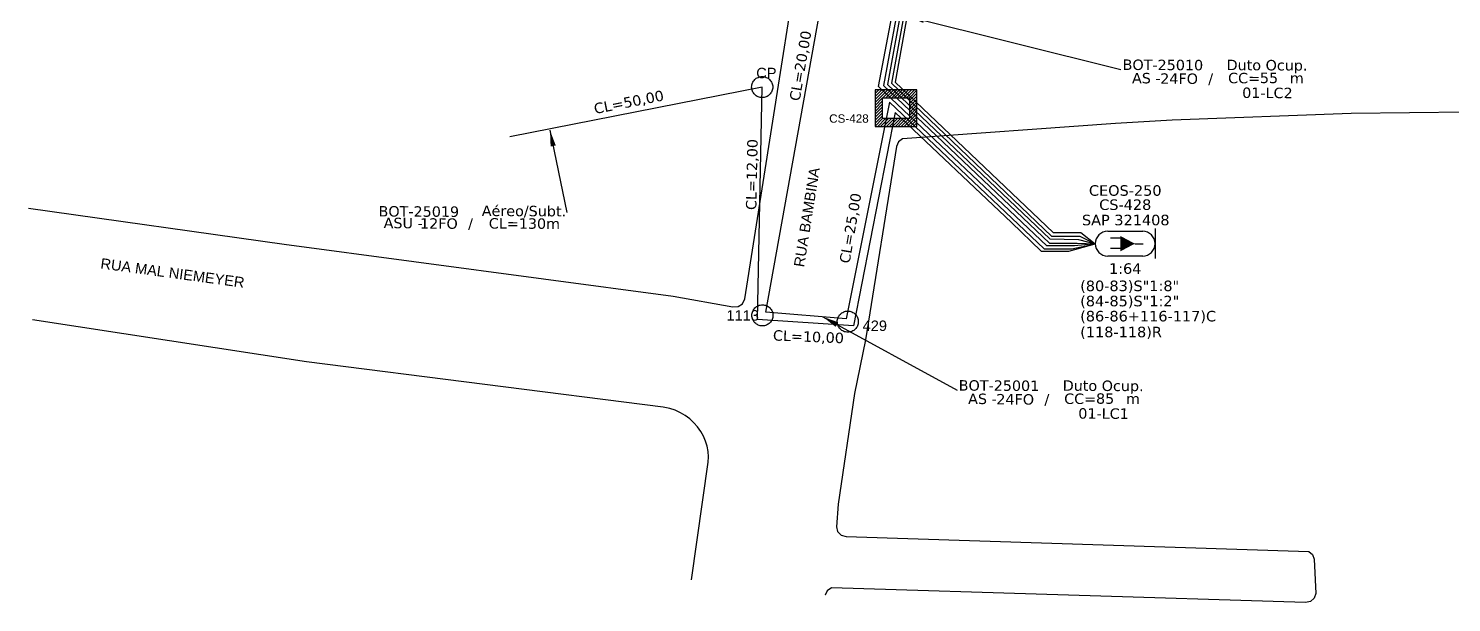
# Model space of a CAD drawing. Extents: x -89 to 749, y 705 to 1299.
# Drawn here: x 446.6 to 623.8, y 1038.9 to 1110.4 of the extents above; entities that cross this region are included whole.
import ezdxf
from ezdxf.enums import TextEntityAlignment as Align

# ---------------------------------------------------------------- set-up
doc = ezdxf.new("R2010")
doc.units = 0
doc.linetypes.add('PHANTOM2', pattern=[1.25, 0.625, -0.125, 0.125, -0.125, 0.125, -0.125])
for name, color, linetype in [('10.1-Caixas Subterrâneas', 5, 'Continuous'), ('20.4-CEOS', 1, 'Continuous'), ('CAP a instalar', 1, 'Continuous'), ('celulas gpon', 7, 'Continuous'), ('label_cabos', 7, 'Continuous'), ('Legenda', 1, 'Continuous'), ('QUADRA', 7, 'Continuous')]:
    doc.layers.add(name, color=color, linetype=linetype)
doc.layers.add('EXTRA', color=50, linetype='Continuous', plot=False)
doc.layers.add('Segmento Logradouro Texto', color=7, linetype='Continuous', lineweight=0)
doc.styles.add('ARIAL', font='arial.ttf')
doc.styles.add('DIGICADE', font='arial.ttf')
doc.styles.add('siredit', font='verdana.ttf')
doc.styles.get("Standard").update_dxf_attribs({"font": 'arial.ttf'})
doc.linetypes.add('FENCELINE1', pattern='A,0.25,-0.1,[133,ltypeshp.shx,S=0.1,R=0,X=-0.1,Y=0],-0.1,1', length=1.45)
doc.dimstyles.new('CC', dxfattribs={"dimtxt": 1, "dimasz": 2, "dimexe": 0.18, "dimexo": 0.0625, "dimgap": 0.09, "dimtad": 0, "dimdec": 0, "dimrnd": 1, "dimzin": 0, "dimdsep": 46, "dimtxsty": 'siredit', "dimblk": 'NONE', "dimcen": 0, "dimse1": 1, "dimse2": 1, "dimsd1": 1, "dimsd2": 1, "dimclrt": 7, "dimadec": 0, "dimazin": 0, "dimtfac": 1, "dimtdec": 0, "dimtofl": 0, "dimtmove": 0, "dimatfit": 3, "dimfxl": 0, "dimtolj": 1, "dimtzin": 0, "dimarcsym": 0})

# ---------------------------------------------------------------- blocks, each defined once
blk = doc.blocks.new('*X65')
at = {"color": 0, "linetype": 'Continuous'}
for p, q in [((-1.25, 0.34099), (-0.49099, 1.1)), ((-1.25, 0.517767), (-0.667767, 1.1)), ((-1.25, 0.694544), (-0.844544, 1.1)), ((-1.25, 0.87132), (-1.02132, 1.1)), ((-1.25, 1.048097), (-1.198097, 1.1)), ((-0.789214, 0.625), (-0.314214, 1.1)), ((-0.612437, 0.625), (-0.137437, 1.1)), ((-0.43566, 0.625), (0.03934, 1.1)), ((-0.258883, 0.625), (0.216117, 1.1)), ((-0.082107, 0.625), (0.392893, 1.1)), ((0.09467, 0.625), (0.56967, 1.1)), ((0.271447, 0.625), (0.746447, 1.1)), ((0.448223, 0.625), (0.923223, 1.1)), ((0.625, 0.625), (1.1, 1.1)), ((0.801777, 0.625), (1.25, 1.073223)), ((0.8035, 0.449947), (1.25, 0.896447)), ((-1.25, 0.164214), (-0.8035, 0.610714)), ((-1.25, -0.012563), (-0.8035, 0.433937)), ((-1.25, -0.18934), (-0.8035, 0.25716)), ((-1.25, -0.366117), (-0.8035, 0.080383)), ((0.8035, 0.27317), (1.25, 0.71967)), ((0.8035, 0.096393), (1.25, 0.542893)), ((0.8035, -0.080383), (1.25, 0.366117)), ((0.8035, -0.25716), (1.25, 0.18934)), ((0.8035, -0.433937), (1.25, 0.012563)), ((-1.25, -0.542893), (-0.8035, -0.096393)), ((-1.25, -0.71967), (-0.8035, -0.27317)), ((-1.25, -0.896447), (-0.8035, -0.449947)), ((-1.25, -1.073223), (-0.801777, -0.625)), ((-1.1, -1.1), (-0.625, -0.625)), ((-0.923223, -1.1), (-0.448223, -0.625)), ((-0.746447, -1.1), (-0.271447, -0.625)), ((-0.56967, -1.1), (-0.09467, -0.625)), ((-0.392893, -1.1), (0.082107, -0.625)), ((-0.216117, -1.1), (0.258883, -0.625)), ((-0.03934, -1.1), (0.43566, -0.625)), ((0.137437, -1.1), (0.612437, -0.625)), ((0.314214, -1.1), (0.789214, -0.625)), ((0.49099, -1.1), (1.25, -0.34099)), ((0.667767, -1.1), (1.25, -0.517767)), ((0.8035, -0.610714), (1.25, -0.164214)), ((0.844544, -1.1), (1.25, -0.694544)), ((1.02132, -1.1), (1.25, -0.87132)), ((1.198097, -1.1), (1.25, -1.048097))]:
    blk.add_line(p, q, dxfattribs=at)
blk = doc.blocks.new('MANHOLE_MQ')
at = {"color": 0, "linetype": 'Continuous'}
for p, q in [((0.00000623, 0.00000569), (-0.00000627, 0.00000569)), ((-0.00000627, 0.00000569), (-0.00000627, -0.00000531)), ((0.00000623, -0.00000531), (0.00000623, 0.00000569)), ((-0.00000404, 0.00000331), (0.00000399, 0.00000331)), ((-0.00000404, -0.00000294), (-0.00000404, 0.00000331)), ((0.00000399, 0.00000331), (0.00000399, -0.00000294)), ((0.00000399, -0.00000294), (-0.00000404, -0.00000294)), ((0.00000399, -0.00000294), (0.00000399, -0.00000294)), ((-0.00000627, -0.00000531), (0.00000623, -0.00000531))]:
    blk.add_line(p, q, dxfattribs=at)
at = {"color": 0, "linetype": 'Continuous', "xscale": 5e-06, "yscale": 5e-06, "zscale": 1e-05}
blk.add_blockref('*X65', (-0.00000002, 0.00000019), dxfattribs=at)
blk = doc.blocks.new('MHMZ')
at = {"linetype": 'PHANTOM2'}
blk.add_circle((0, 0), 0.0000101, dxfattribs=at)
blk = doc.blocks.new('Inst CB DT OCUP CFOA-SM-AS-80-TS-24')
at = {"layer": 'label_cabos', "color": 0, "style": 'siredit'}
for tag, flags, p in [('ID_ATIVIDADE', 3, (1.31, 2.67)), ('FATOR', 1, (11.56, 2.55))]:
    blk.add_attdef(tag, text='', height=1, rotation=359.69, dxfattribs=dict(at, flags=flags)).set_placement(p, align=Align.MIDDLE_CENTER)
for tag, p in [('DESTINO_CABO', (3.13, 1.26)), ('TIPO_CABO', (13.11, 1.24)), ('TIPO_CABO', (1.76, 0)), ('CABO', (4.69, -0.05)), ('/', (7.71, -0.05)), ('LANCE', (10.91, 0)), ('UND', (15.96, 0)), ('FID', (13.15, -1.41))]:
    blk.add_attdef(tag, text='', height=1, rotation=359.69, dxfattribs=at).set_placement(p, align=Align.MIDDLE_CENTER)
blk.add_attdef('QTDE', (12.43, -0.47), '', height=1, rotation=359.69, dxfattribs=at)
blk = doc.blocks.new('_None')
blk = doc.blocks.new('LEGENDA DOS CABOS')
at = {"layer": 'EXTRA', "color": 0, "style": 'siredit'}
for tag, p in [('ID', (4.6, 0.97)), ('XX', (9.03, 0.97))]:
    blk.add_attdef(tag, text='', height=0.48, rotation=359.69, dxfattribs=at).set_placement(p, align=Align.MIDDLE_CENTER)
at = {"layer": 'Legenda', "color": 0, "style": 'siredit'}
for tag, p in [('TIPO_CABO', (1.31, 0)), ('CABO', (4.69, -0.05)), ('/', (6.81, -0.05)), ('METROS', (10.03, -0.05))]:
    blk.add_attdef(tag, text='', height=0.8, rotation=359.69, dxfattribs=at).set_placement(p, align=Align.MIDDLE_CENTER)
blk = doc.blocks.new('*U95')
at = {"layer": '20.4-CEOS', "color": 7, "style": 'siredit'}
for tag, p in [('FIBRAS_SPLITTER', (0, 0)), ('FIBRAS_TOP_C', (0, -4.13)), ('RESERVA_FINAIS', (0, -5.46))]:
    blk.add_attdef(tag, p, '', height=1.01, dxfattribs=at)
for tag, p, flags in [('ID_ATIVIDADE', (0, -6.77), 3), ('FATOR', (0, -8.09), 1), ('QTDE', (0, -9.4), 1), ('FID', (0, -10.71), 1)]:
    blk.add_attdef(tag, p, '', height=1.01, dxfattribs=dict(at, flags=flags))
blk = doc.blocks.new('*U97')
at = {"layer": '20.4-CEOS', "color": 7, "style": 'siredit'}
blk.add_attdef('FIBRAS_SPLITTER', (0, 0), '', height=1.01, dxfattribs=at)
for tag, p, flags in [('ID_ATIVIDADE', (0, -1.48), 3), ('FATOR', (0, -2.79), 1), ('QTDE', (0, -4.11), 1), ('FID', (0, -5.42), 1)]:
    blk.add_attdef(tag, p, '', height=1.01, dxfattribs=dict(at, flags=flags))
blk = doc.blocks.new('*U99')
at = {"layer": '20.4-CEOS'}
for p, q in [((-4.54, 1.19), (-1.19, 1.19)), ((-1.19, -1.19), (-4.54, -1.19))]:
    blk.add_line(p, q, dxfattribs=at)
for points in [[(0, 1.44), (0, -1.43)], [(-3.26, 0.52), (-4.27, 0.52)], [(-1.94, 0), (-1.14, 0)], [(-3.26, -0.47), (-4.27, -0.47)]]:
    blk.add_lwpolyline(points, dxfattribs=at)
blk.add_lwpolyline([(-1.94, 0, 0, 1.47, 0), (-3.32, 0, 1.47, 1.47, 0)], format="xyseb", dxfattribs=at)
for centre, start, end in [((-4.54, 0), 90, 270), ((-1.19, 0), 270, 90)]:
    blk.add_arc(centre, 1.19, start, end, dxfattribs=at)
at = {"layer": '20.4-CEOS', "color": 7, "style": 'siredit'}
for tag, p in [('FID', (-2.86, 5.6)), ('LOCAL', (-2.86, 4.24)), ('SAP', (-2.81, 2.77)), ('RACIO_SPLITAGEM', (-2.86, -1.88))]:
    blk.add_attdef(tag, text='', height=1.01, dxfattribs=at).set_placement(p, align=Align.TOP_CENTER)
for tag, flags, p in [('ID_ATIVIDADE', 3, (-2.86, -3.58)), ('FATOR', 1, (-2.86, -4.89))]:
    blk.add_attdef(tag, text='', height=1.01, dxfattribs=dict(at, flags=flags)).set_placement(p, align=Align.TOP_CENTER)
at = {"layer": '20.4-CEOS', "color": 7, "style": 'siredit', "flags": 3}
blk.add_attdef('QTDE', (-4.97, -7.12), '', height=1.01, dxfattribs=at)

msp = doc.modelspace()

# ---------------------------------------------------------------- linework, layer by layer
at = {"color": 7}
msp.add_lwpolyline([(573.08, 1082.99), (576.53, 1082.99)], dxfattribs=at)
msp.add_lwpolyline([(529.16, 1041.78), (531.24, 1056.4), (531.27, 1057.07), (531.23, 1057.74), (531.12, 1058.39), (530.92, 1059.04), (530.66, 1059.66), (530.32, 1060.25), (529.93, 1060.81), (529.47, 1061.32), (528.95, 1061.8), (528.39, 1062.21), (527.78, 1062.57), (527.13, 1062.87), (526.45, 1063.11), (525.65, 1063.28), (481.24, 1068.89), (447.11, 1074.14)])
at = {"layer": 'CAP a instalar', "color": 8, "ltscale": 5}
msp.add_lwpolyline([(576.12, 1269.97), (574.37, 1258.48), (565.36, 1225.48), (561.21, 1167.25), (556.06, 1167.16), (557.4, 1128.36), (557.58, 1125.34), (553.57, 1103.46), (573.78, 1084.22), (577.37, 1084.13), (579.45, 1083.62)], dxfattribs=at)
at = {"layer": 'CAP a instalar', "color": 8, "linetype": 'FENCELINE1', "ltscale": 5}
for points in [[(562.59, 1206.41), (562.59, 1206.41), (559.71, 1167.9), (554.92, 1167.9), (554.82, 1151.81), (557.14, 1125.35), (553.07, 1103.32), (573.74, 1083.69), (577.19, 1083.69), (579.45, 1083.62)], [(579.45, 1083.62), (576.86, 1083.34), (573.4, 1083.34), (552.47, 1103.19), (556.65, 1125.25)], [(558.03, 1125.35), (554.06, 1103.6), (573.98, 1084.57), (577.53, 1084.57), (579.45, 1083.62)], [(572.71, 1082.67), (569.03, 1086.25), (554.51, 1099.96), (549.35, 1073.39), (537.39, 1074.18), (537.97, 1103.12), (506.56, 1096.92)], [(572.71, 1082.67), (576.17, 1082.67), (579.45, 1083.62)]]:
    msp.add_lwpolyline(points, dxfattribs=at)
at = {"layer": 'CAP a instalar', "color": 7, "ltscale": 5}
for points in [[(558.75, 1137.4), (558.38, 1125.3), (554.51, 1103.73), (574.22, 1085.01)], [(573.08, 1082.99), (553.83, 1101.25), (548.42, 1074.27), (538.44, 1075.08), (545.14, 1112.48), (548.27, 1130.33)], [(574.22, 1085.01), (577.67, 1085.01), (579.45, 1083.62)], [(573.08, 1082.99), (576.53, 1082.99), (579.45, 1083.62)]]:
    msp.add_lwpolyline(points, dxfattribs=at)
at = {"layer": 'QUADRA'}
for points in [[(446.6, 1088.06), (478.42, 1083.55), (526.89, 1077.09), (534.32, 1075.74), (534.98, 1075.79), (535.52, 1076.13), (535.82, 1076.74), (545.89, 1140.78), (555.2, 1205.06), (564.27, 1268.9), (564.66, 1271.51)], [(446.6, 1088.06), (478.42, 1083.55), (526.89, 1077.09), (534.32, 1075.74), (534.98, 1075.79), (535.52, 1076.13), (535.82, 1076.74), (545.89, 1140.78), (555.2, 1205.06), (564.27, 1268.9), (564.66, 1271.51)], [(647.63, 1100.24), (611.3, 1099.82), (589.02, 1099), (581.98, 1098.6), (555.46, 1096.66), (554.94, 1096.29), (554.68, 1095.74), (550.82, 1071.64), (549.46, 1064.95), (547.44, 1051.17), (547.21, 1048.38), (547.36, 1047.78), (547.81, 1047.34), (548.43, 1047.16), (606.03, 1045.31), (606.51, 1044.91), (606.71, 1044.34), (606.92, 1040.07), (606.73, 1039.49), (606.25, 1039.07), (605.62, 1038.94), (546.6, 1040.77), (546.07, 1040.41), (545.81, 1039.86), (545.81, 1039.84)], [(647.63, 1100.24), (611.3, 1099.82), (589.02, 1099), (581.98, 1098.6), (555.46, 1096.66), (554.94, 1096.29), (554.68, 1095.74), (550.82, 1071.64), (549.46, 1064.95), (547.44, 1051.17), (547.21, 1048.38), (547.36, 1047.78), (547.81, 1047.34), (548.43, 1047.16), (606.03, 1045.31), (606.51, 1044.91), (606.71, 1044.34), (606.92, 1040.07), (606.73, 1039.49), (606.25, 1039.07), (605.62, 1038.94), (546.6, 1040.77), (546.07, 1040.41), (545.81, 1039.86), (545.81, 1039.84)], [(529.16, 1041.78), (531.24, 1056.4), (531.27, 1057.07), (531.23, 1057.74), (531.12, 1058.39), (530.92, 1059.04), (530.66, 1059.66), (530.32, 1060.25), (529.93, 1060.81), (529.47, 1061.32), (528.95, 1061.8), (528.39, 1062.21), (527.78, 1062.57), (527.13, 1062.87), (526.45, 1063.11), (525.65, 1063.28), (481.24, 1068.89), (447.11, 1074.14)]]:
    msp.add_lwpolyline(points, dxfattribs=at)

# ---------------------------------------------------------------- block references
at = {"layer": '10.1-Caixas Subterrâneas', "xscale": 130000, "yscale": 130000, "zscale": 130000}
for p in [(537.97, 1103.12), (538, 1074.69), (548.63, 1073.91)]:
    msp.add_blockref('MHMZ', p, dxfattribs=at)
at = {"layer": '10.1-Caixas Subterrâneas', "color": 30, "xscale": 415723.8206045057, "yscale": 415723.8206045057, "zscale": 415723.8206045057, "rotation": 180.0000000000626}
msp.add_blockref('MANHOLE_MQ', (554.63, 1100.57), dxfattribs=at)
at = {"layer": '20.4-CEOS', "lineweight": 0, "xscale": 1.3, "yscale": 1.3, "zscale": 1.3}
msp.add_blockref('*U99', (586.9, 1083.62), dxfattribs=at).add_auto_attribs({'FID': 'CEOS-250', 'LOCAL': 'CS-428', 'SAP': 'SAP 321408', 'RACIO_SPLITAGEM': '1:64'})
at = {"layer": '20.4-CEOS', "color": 0, "lineweight": 0}
ref = msp.add_blockref('*U95', (577.57, 1077.71), dxfattribs=dict(at, xscale=1.3, yscale=1.3, zscale=1.3))
ref.add_attrib('FIBRAS_SPLITTER', '(80-83)S"1:8"', (577.57, 1077.71), dxfattribs={"color": 7, "height": 1.3126, "style": 'siredit'})
ref.add_attrib('FIBRAS_TOP_C', '(86-86+116-117)C', (577.57, 1073.94), dxfattribs={"color": 7, "height": 1.3126, "style": 'siredit'})
ref.add_attrib('RESERVA_FINAIS', '(118-118)R', (577.57, 1071.97), dxfattribs={"color": 7, "height": 1.313, "style": 'siredit'})
at = {"layer": '20.4-CEOS', "color": 0, "lineweight": 0, "xscale": 1.3, "yscale": 1.3, "zscale": 1.3}
msp.add_blockref('*U97', (577.57, 1075.82), dxfattribs=at).add_auto_attribs({'FIBRAS_SPLITTER': '(84-85)S"1:2"'})
at = {"layer": 'label_cabos', "color": 0, "lineweight": 0}
ref = msp.add_blockref('Inst CB DT OCUP CFOA-SM-AS-80-TS-24', (583.79, 1104.24), dxfattribs=dict(at, xscale=1.3, yscale=1.3, zscale=1.3))
ref.add_attrib('DESTINO_CABO', 'BOT-25010', dxfattribs={"color": 0, "height": 1.3, "rotation": 359.69, "style": 'siredit'}).set_placement((587.87, 1105.88), align=Align.MIDDLE_CENTER)
ref.add_attrib('CABO', '24FO', dxfattribs={"color": 0, "height": 1.3, "rotation": 359.69, "style": 'siredit'}).set_placement((589.89, 1104.17), align=Align.MIDDLE_CENTER)
ref.add_attrib('TIPO_CABO', 'Duto Ocup.', dxfattribs={"color": 0, "height": 1.3, "rotation": 359.69, "style": 'siredit'}).set_placement((600.84, 1105.85), align=Align.MIDDLE_CENTER)
ref.add_attrib('/', '/', dxfattribs={"color": 0, "height": 1.3, "rotation": 359.69, "style": 'siredit'}).set_placement((593.82, 1104.17), align=Align.MIDDLE_CENTER)
ref.add_attrib('TIPO_CABO', 'AS - ', dxfattribs={"color": 0, "height": 1.3, "rotation": 359.69, "style": 'siredit'}).set_placement((586.09, 1104.23), align=Align.MIDDLE_CENTER)
ref.add_attrib('FID', '01-LC2', dxfattribs={"color": 0, "height": 1.3, "rotation": 359.69, "style": 'siredit'}).set_placement((600.89, 1102.4), align=Align.MIDDLE_CENTER)
ref.add_attrib('LANCE', 'CC=', dxfattribs={"color": 0, "height": 1.3, "rotation": 359.69, "style": 'siredit'}).set_placement((597.98, 1104.24), align=Align.MIDDLE_CENTER)
ref.add_attrib('QTDE', '55', (599.95, 1103.62), dxfattribs={"color": 0, "height": 1.3, "rotation": 359.69, "style": 'siredit'})
ref.add_attrib('UND', 'm', dxfattribs={"color": 0, "height": 1.3, "rotation": 359.69, "style": 'siredit'}).set_placement((604.55, 1104.24), align=Align.MIDDLE_CENTER)
ref = msp.add_blockref('LEGENDA DOS CABOS', (489.7, 1085.51), dxfattribs=dict(at, xscale=1.3, yscale=1.3, zscale=1.3))
ref.add_attrib('ID', 'BOT-25019', dxfattribs={"color": 0, "height": 1.3, "rotation": 359.69, "style": 'siredit'}).set_placement((495.21, 1087.63), align=Align.MIDDLE_CENTER)
ref.add_attrib('CABO', '12FO', dxfattribs={"color": 0, "height": 1.3, "rotation": 359.69, "style": 'siredit'}).set_placement((497.71, 1086.13), align=Align.MIDDLE_CENTER)
ref.add_attrib('METROS', 'CL=130m', dxfattribs={"color": 0, "height": 1.3, "rotation": 359.69, "style": 'siredit'}).set_placement((508.36, 1086.13), align=Align.MIDDLE_CENTER)
ref.add_attrib('XX', 'Aéreo/Subt.', dxfattribs={"color": 0, "height": 1.3, "rotation": 359.69, "style": 'siredit'}).set_placement((508.3, 1087.69), align=Align.MIDDLE_CENTER)
ref.add_attrib('/', '/', dxfattribs={"color": 0, "height": 1.3, "rotation": 359.69, "style": 'siredit'}).set_placement((501.65, 1086.13), align=Align.MIDDLE_CENTER)
ref.add_attrib('TIPO_CABO', 'ASU -', dxfattribs={"color": 0, "height": 1.3, "rotation": 359.69, "style": 'siredit'}).set_placement((493.26, 1086.19), align=Align.MIDDLE_CENTER)
ref = msp.add_blockref('Inst CB DT OCUP CFOA-SM-AS-80-TS-24', (563.39, 1064.31), dxfattribs=dict(at, xscale=1.3, yscale=1.3, zscale=1.3))
ref.add_attrib('DESTINO_CABO', 'BOT-25001', dxfattribs={"color": 0, "height": 1.3, "rotation": 359.69, "style": 'siredit'}).set_placement((567.46, 1065.95), align=Align.MIDDLE_CENTER)
ref.add_attrib('CABO', '24FO', dxfattribs={"color": 0, "height": 1.3, "rotation": 359.69, "style": 'siredit'}).set_placement((569.48, 1064.24), align=Align.MIDDLE_CENTER)
ref.add_attrib('TIPO_CABO', 'Duto Ocup.', dxfattribs={"color": 0, "height": 1.3, "rotation": 359.69, "style": 'siredit'}).set_placement((580.43, 1065.93), align=Align.MIDDLE_CENTER)
ref.add_attrib('/', '/', dxfattribs={"color": 0, "height": 1.3, "rotation": 359.69, "style": 'siredit'}).set_placement((573.42, 1064.24), align=Align.MIDDLE_CENTER)
ref.add_attrib('TIPO_CABO', 'AS - ', dxfattribs={"color": 0, "height": 1.3, "rotation": 359.69, "style": 'siredit'}).set_placement((565.68, 1064.3), align=Align.MIDDLE_CENTER)
ref.add_attrib('FID', '01-LC1', dxfattribs={"color": 0, "height": 1.3, "rotation": 359.69, "style": 'siredit'}).set_placement((580.48, 1062.47), align=Align.MIDDLE_CENTER)
ref.add_attrib('LANCE', 'CC=', dxfattribs={"color": 0, "height": 1.3, "rotation": 359.69, "style": 'siredit'}).set_placement((577.57, 1064.31), align=Align.MIDDLE_CENTER)
ref.add_attrib('QTDE', '85', (579.54, 1063.69), dxfattribs={"color": 0, "height": 1.3, "rotation": 359.69, "style": 'siredit'})
ref.add_attrib('UND', 'm', dxfattribs={"color": 0, "height": 1.3, "rotation": 359.69, "style": 'siredit'}).set_placement((584.14, 1064.31), align=Align.MIDDLE_CENTER)

# ---------------------------------------------------------------- texts
at = {"layer": '10.1-Caixas Subterrâneas'}
for s, p in [('CP', (537.23, 1104.22)), ('1113', (533.52, 1074.04)), ('429', (550.48, 1072.75))]:
    msp.add_text(s, height=1.3, dxfattribs=at).set_placement(p)
at = {"layer": '10.1-Caixas Subterrâneas', "color": 30, "style": 'ARIAL'}
msp.add_text('CS-428', height=1.04, dxfattribs=at).set_placement((546.31, 1098.68))
at = {"layer": 'celulas gpon', "style": 'siredit'}
for s, rotation, p in [('CL=20,00', 80.3785, (542.63, 1101.31)), ('CL=50,00', 11.2116, (517.15, 1099.76)), ('CL=12,00', 88.8715, (537.24, 1087.8)), ('CL=25,00', 80.3785, (548.85, 1081.09)), ('CL=10,00', 357.7111, (539.29, 1071.57))]:
    msp.add_text(s, height=1.3, rotation=rotation, dxfattribs=at).set_placement(p)
at = {"layer": 'Segmento Logradouro Texto', "linetype": 'Continuous', "char_height": 1.3, "attachment_point": 1, "style": 'DIGICADE'}
for s, insert, width, rotation in [('\\fArial|b0|i0|c0|p34;\\W1.0000000000;\\T1.0000000000;\\o\\lRUA BAMBINA', (541.9, 1080.84), 12.8803, 80.9751), ('\\fArial|b0|i0|c0|p34;\\W1.0000000000;\\T1.0000000000;\\o\\lRUA BAMBINA', (541.9, 1080.84), 12.8803, 80.9751), ('\\fArial|b0|i0|c0|p34;\\W1.0000000000;\\T1.0000000000;\\o\\lRUA MAL NIEMEYER', (455.68, 1081.83), 18.4252, 352.3079), ('\\fArial|b0|i0|c0|p34;\\W1.0000000000;\\T1.0000000000;\\o\\lRUA MAL NIEMEYER', (455.68, 1081.83), 18.4252, 352.3079)]:
    msp.add_mtext(s, dxfattribs=dict(at, insert=insert, width=width, rotation=rotation))

# ---------------------------------------------------------------- leaders
at = {"layer": 'label_cabos'}
for points in [[(556.16, 1111.91), (582.65, 1105.29)], [(511.54, 1097.74), (513.65, 1087.52)], [(545.52, 1074.51), (562.24, 1065.36)]]:
    msp.add_leader(points, dimstyle='CC', override={"dimgap": 0.09, "dimtad": 0}, dxfattribs=at)

doc.saveas('drawing.dxf')
